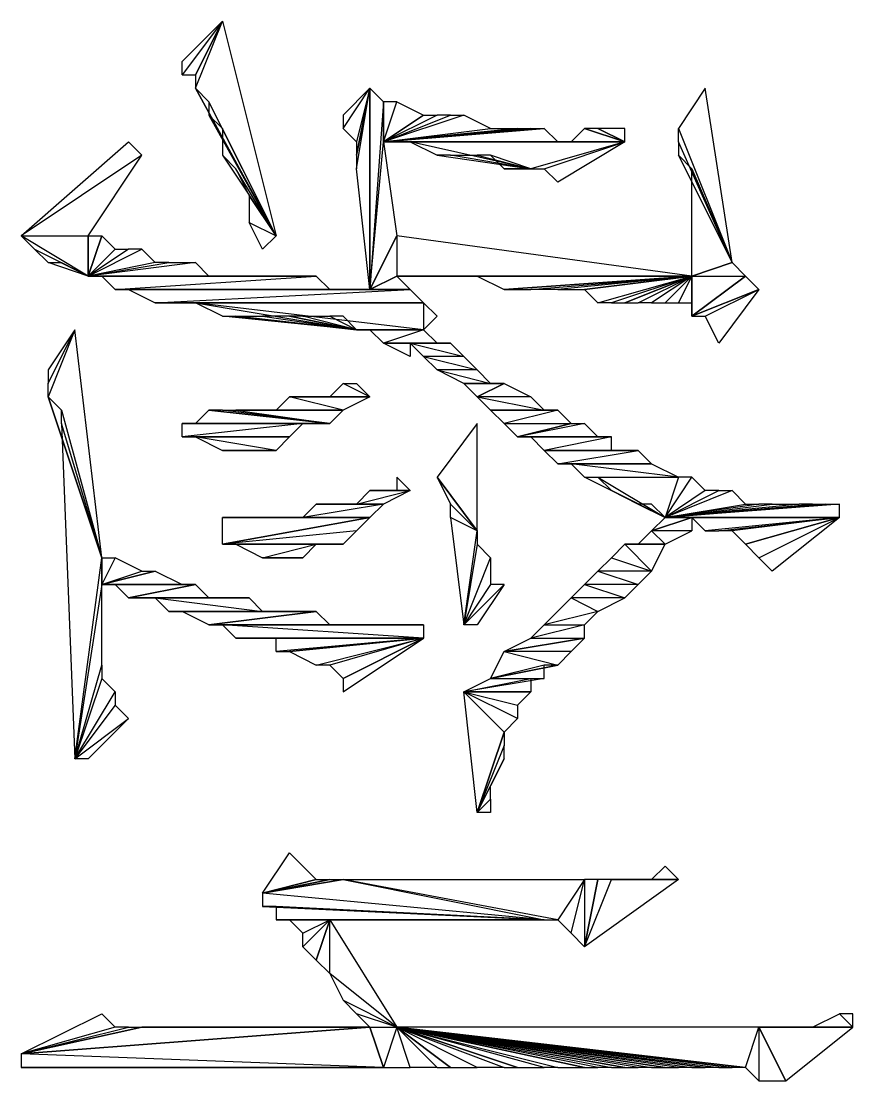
# Model space of a CAD drawing. Extents: x 0 to 7.8, y 0 to 11.
# Drawn here: x 1.105 to 1.26, y 10.04 to 10.2375 of the extents above; entities that cross this region are included whole.
import ezdxf

# ---------------------------------------------------------------- set-up
doc = ezdxf.new("R2010")
doc.units = 0
doc.header["$MEASUREMENT"] = 0
doc.linetypes.add('AUSGEZOGEN', pattern=[0])
doc.layers.get('0').update_dxf_attribs({"linetype": 'AUSGEZOGEN'})

msp = doc.modelspace()

# ---------------------------------------------------------------- linework, layer by layer
for points in [[(1.1425, 10.2375), (1.135, 10.23), (1.135, 10.23), (1.135, 10.23), (1.1425, 10.2375)], [(1.135, 10.23), (1.135, 10.23), (1.135, 10.23), (1.1425, 10.2375), (1.135, 10.23)], [(1.135, 10.23), (1.1425, 10.2375), (1.1425, 10.2375), (1.135, 10.2275), (1.135, 10.23)], [(1.1425, 10.2375), (1.135, 10.2275), (1.135, 10.2275), (1.1375, 10.2275), (1.1425, 10.2375), (1.1425, 10.2375)], [(1.1375, 10.2275), (1.1375, 10.225), (1.1375, 10.225), (1.1425, 10.2375), (1.1375, 10.2275)], [(1.1375, 10.225), (1.1425, 10.2375), (1.1425, 10.2375), (1.1525, 10.1975), (1.1375, 10.225), (1.1375, 10.225)], [(1.1525, 10.1975), (1.14, 10.2225), (1.14, 10.2225), (1.1375, 10.225), (1.1525, 10.1975), (1.1525, 10.1975)], [(1.165, 10.22), (1.165, 10.2175), (1.165, 10.2175), (1.17, 10.225), (1.165, 10.22)], [(1.165, 10.2175), (1.17, 10.225), (1.17, 10.225), (1.1675, 10.215), (1.165, 10.2175)], [(1.17, 10.225), (1.1675, 10.215), (1.1675, 10.215), (1.1675, 10.2125), (1.17, 10.225), (1.17, 10.225)], [(1.1675, 10.2125), (1.1675, 10.21), (1.1675, 10.21), (1.17, 10.225), (1.1675, 10.2125)], [(1.1675, 10.21), (1.17, 10.225), (1.17, 10.225), (1.17, 10.1875), (1.1675, 10.21), (1.1675, 10.21)], [(1.17, 10.225), (1.1725, 10.2225), (1.1725, 10.2225), (1.17, 10.1875), (1.17, 10.225), (1.17, 10.225)], [(1.2325, 10.225), (1.2275, 10.2175), (1.2275, 10.2175), (1.2375, 10.1925), (1.2325, 10.225), (1.2325, 10.225)], [(1.14, 10.22), (1.1525, 10.1975), (1.1525, 10.1975), (1.14, 10.2225), (1.14, 10.22)], [(1.17, 10.1875), (1.1725, 10.215), (1.1725, 10.215), (1.1725, 10.2225), (1.17, 10.1875), (1.17, 10.1875)], [(1.18, 10.22), (1.1725, 10.215), (1.1725, 10.215), (1.175, 10.2225), (1.18, 10.22)], [(1.1725, 10.215), (1.175, 10.2225), (1.175, 10.2225), (1.1725, 10.2225), (1.1725, 10.215), (1.1725, 10.215)], [(1.1525, 10.1975), (1.1425, 10.2175), (1.1425, 10.2175), (1.14, 10.22), (1.1525, 10.1975), (1.1525, 10.1975)], [(1.1725, 10.215), (1.1925, 10.2175), (1.1925, 10.2175), (1.1875, 10.22), (1.1725, 10.215), (1.1725, 10.215)], [(1.1875, 10.22), (1.1725, 10.215), (1.1725, 10.215), (1.185, 10.22), (1.1875, 10.22)], [(1.1725, 10.215), (1.185, 10.22), (1.185, 10.22), (1.1825, 10.22), (1.1725, 10.215), (1.1725, 10.215)], [(1.1825, 10.22), (1.1725, 10.215), (1.1725, 10.215), (1.18, 10.22), (1.1825, 10.22)], [(1.1725, 10.215), (1.18, 10.22), (1.18, 10.22), (1.18, 10.22), (1.1725, 10.215), (1.1725, 10.215)], [(1.1425, 10.2125), (1.1525, 10.1975), (1.1525, 10.1975), (1.1425, 10.2175), (1.1425, 10.2125)], [(1.2025, 10.2175), (1.205, 10.215), (1.205, 10.215), (1.1725, 10.215), (1.2025, 10.2175), (1.2025, 10.2175)], [(1.2, 10.2175), (1.2025, 10.2175), (1.2025, 10.2175), (1.1725, 10.215), (1.2, 10.2175), (1.2, 10.2175)], [(1.1975, 10.2175), (1.2, 10.2175), (1.2, 10.2175), (1.1725, 10.215), (1.1975, 10.2175), (1.1975, 10.2175)], [(1.1975, 10.2175), (1.1725, 10.215), (1.1725, 10.215), (1.1925, 10.2175), (1.1975, 10.2175)], [(1.21, 10.2175), (1.2075, 10.215), (1.2075, 10.215), (1.2175, 10.215), (1.21, 10.2175), (1.21, 10.2175)], [(1.2125, 10.2175), (1.21, 10.2175), (1.21, 10.2175), (1.2175, 10.215), (1.2125, 10.2175), (1.2125, 10.2175)], [(1.2175, 10.2175), (1.2125, 10.2175), (1.2125, 10.2175), (1.2175, 10.215), (1.2175, 10.2175), (1.2175, 10.2175)], [(1.2375, 10.1925), (1.2275, 10.215), (1.2275, 10.215), (1.2275, 10.2175), (1.2375, 10.1925), (1.2375, 10.1925)], [(1.125, 10.215), (1.1275, 10.2125), (1.1275, 10.2125), (1.105, 10.1975), (1.125, 10.215), (1.125, 10.215)], [(1.175, 10.1975), (1.17, 10.1875), (1.17, 10.1875), (1.1725, 10.215), (1.175, 10.1975)], [(1.205, 10.215), (1.1725, 10.215), (1.1725, 10.215), (1.2175, 10.215), (1.205, 10.215)], [(1.1725, 10.215), (1.2175, 10.215), (1.2175, 10.215), (1.1775, 10.215), (1.1725, 10.215), (1.1725, 10.215)], [(1.1825, 10.2125), (1.2, 10.21), (1.2, 10.21), (1.1775, 10.215), (1.1825, 10.2125)], [(1.2, 10.21), (1.1775, 10.215), (1.1775, 10.215), (1.2175, 10.215), (1.2, 10.21), (1.2, 10.21)], [(1.2, 10.21), (1.2025, 10.21), (1.2025, 10.21), (1.2175, 10.215), (1.2, 10.21)], [(1.2025, 10.21), (1.2175, 10.215), (1.2175, 10.215), (1.205, 10.2075), (1.2025, 10.21), (1.2025, 10.21)], [(1.2075, 10.215), (1.205, 10.215), (1.205, 10.215), (1.2175, 10.215), (1.2075, 10.215), (1.2075, 10.215)], [(1.2275, 10.2125), (1.2375, 10.1925), (1.2375, 10.1925), (1.2275, 10.215), (1.2275, 10.2125)], [(1.105, 10.1975), (1.1175, 10.1975), (1.1175, 10.1975), (1.1275, 10.2125), (1.105, 10.1975), (1.105, 10.1975)], [(1.1525, 10.1975), (1.145, 10.21), (1.145, 10.21), (1.1425, 10.2125), (1.1525, 10.1975), (1.1525, 10.1975)], [(1.2, 10.21), (1.185, 10.2125), (1.185, 10.2125), (1.1825, 10.2125), (1.2, 10.21), (1.2, 10.21)], [(1.19, 10.2125), (1.2, 10.21), (1.2, 10.21), (1.185, 10.2125), (1.19, 10.2125)], [(1.2, 10.21), (1.1925, 10.2125), (1.1925, 10.2125), (1.19, 10.2125), (1.2, 10.21), (1.2, 10.21)], [(1.195, 10.21), (1.2, 10.21), (1.2, 10.21), (1.1925, 10.2125), (1.195, 10.21)], [(1.2275, 10.2125), (1.23, 10.21), (1.23, 10.21), (1.2375, 10.1925), (1.2275, 10.2125)], [(1.1475, 10.205), (1.1525, 10.1975), (1.1525, 10.1975), (1.145, 10.21), (1.1475, 10.205)], [(1.195, 10.21), (1.1975, 10.21), (1.1975, 10.21), (1.2, 10.21), (1.195, 10.21)], [(1.1975, 10.21), (1.2, 10.21), (1.2, 10.21), (1.1975, 10.21), (1.1975, 10.21), (1.1975, 10.21)], [(1.23, 10.21), (1.2375, 10.1925), (1.2375, 10.1925), (1.23, 10.19), (1.23, 10.21), (1.23, 10.21)], [(1.1475, 10.205), (1.1475, 10.2), (1.1475, 10.2), (1.1525, 10.1975), (1.1475, 10.205)], [(1.1475, 10.2), (1.1525, 10.1975), (1.1525, 10.1975), (1.15, 10.195), (1.1475, 10.2), (1.1475, 10.2)], [(1.1075, 10.195), (1.1175, 10.19), (1.1175, 10.19), (1.105, 10.1975), (1.1075, 10.195)], [(1.1175, 10.19), (1.105, 10.1975), (1.105, 10.1975), (1.1175, 10.1975), (1.1175, 10.19)], [(1.12, 10.1975), (1.1225, 10.195), (1.1225, 10.195), (1.1175, 10.19), (1.12, 10.1975), (1.12, 10.1975)], [(1.1175, 10.1975), (1.12, 10.1975), (1.12, 10.1975), (1.1175, 10.19), (1.1175, 10.1975), (1.1175, 10.1975)], [(1.175, 10.1975), (1.175, 10.19), (1.175, 10.19), (1.17, 10.1875), (1.175, 10.1975), (1.175, 10.1975)], [(1.175, 10.1975), (1.175, 10.19), (1.175, 10.19), (1.23, 10.19), (1.175, 10.1975)], [(1.1175, 10.19), (1.11, 10.1925), (1.11, 10.1925), (1.1075, 10.195), (1.1175, 10.19), (1.1175, 10.19)], [(1.13, 10.1925), (1.1175, 10.19), (1.1175, 10.19), (1.1275, 10.195), (1.13, 10.1925)], [(1.1175, 10.19), (1.1275, 10.195), (1.1275, 10.195), (1.125, 10.195), (1.1175, 10.19), (1.1175, 10.19)], [(1.125, 10.195), (1.1175, 10.19), (1.1175, 10.19), (1.1225, 10.195), (1.125, 10.195)], [(1.1175, 10.19), (1.1225, 10.195), (1.1225, 10.195), (1.1225, 10.195), (1.1175, 10.19), (1.1175, 10.19)], [(1.1125, 10.1925), (1.1175, 10.19), (1.1175, 10.19), (1.11, 10.1925), (1.1125, 10.1925)], [(1.1175, 10.19), (1.14, 10.19), (1.14, 10.19), (1.1375, 10.1925), (1.1175, 10.19), (1.1175, 10.19)], [(1.1375, 10.1925), (1.1175, 10.19), (1.1175, 10.19), (1.1325, 10.1925), (1.1375, 10.1925)], [(1.1175, 10.19), (1.1325, 10.1925), (1.1325, 10.1925), (1.13, 10.1925), (1.1175, 10.19), (1.1175, 10.19)], [(1.2375, 10.1925), (1.2375, 10.1925), (1.2375, 10.1925), (1.23, 10.19), (1.2375, 10.1925)], [(1.2375, 10.1925), (1.23, 10.19), (1.23, 10.19), (1.24, 10.19), (1.2375, 10.1925)], [(1.12, 10.19), (1.1475, 10.19), (1.1475, 10.19), (1.1175, 10.19), (1.12, 10.19)], [(1.1475, 10.19), (1.1175, 10.19), (1.1175, 10.19), (1.1425, 10.19), (1.1475, 10.19), (1.1475, 10.19)], [(1.1425, 10.19), (1.1175, 10.19), (1.1175, 10.19), (1.14, 10.19), (1.1425, 10.19)], [(1.1225, 10.1875), (1.16, 10.19), (1.16, 10.19), (1.12, 10.19), (1.1225, 10.1875)], [(1.16, 10.19), (1.12, 10.19), (1.12, 10.19), (1.155, 10.19), (1.16, 10.19)], [(1.12, 10.19), (1.155, 10.19), (1.155, 10.19), (1.15, 10.19), (1.12, 10.19), (1.12, 10.19)], [(1.15, 10.19), (1.12, 10.19), (1.12, 10.19), (1.1475, 10.19), (1.15, 10.19)], [(1.1625, 10.1875), (1.1225, 10.1875), (1.1225, 10.1875), (1.16, 10.19), (1.1625, 10.1875)], [(1.175, 10.19), (1.17, 10.1875), (1.17, 10.1875), (1.1775, 10.1875), (1.175, 10.19), (1.175, 10.19)], [(1.175, 10.19), (1.175, 10.19), (1.175, 10.19), (1.17, 10.1875), (1.175, 10.19), (1.175, 10.19)], [(1.175, 10.19), (1.23, 10.19), (1.23, 10.19), (1.18, 10.19), (1.175, 10.19), (1.175, 10.19)], [(1.18, 10.19), (1.185, 10.19), (1.185, 10.19), (1.23, 10.19), (1.18, 10.19)], [(1.185, 10.19), (1.23, 10.19), (1.23, 10.19), (1.19, 10.19), (1.185, 10.19)], [(1.23, 10.19), (1.19, 10.19), (1.19, 10.19), (1.195, 10.1875), (1.23, 10.19), (1.23, 10.19)], [(1.195, 10.1875), (1.2, 10.1875), (1.2, 10.1875), (1.23, 10.19), (1.195, 10.1875)], [(1.2, 10.1875), (1.23, 10.19), (1.23, 10.19), (1.205, 10.1875), (1.2, 10.1875)], [(1.23, 10.19), (1.205, 10.1875), (1.205, 10.1875), (1.21, 10.1875), (1.23, 10.19), (1.23, 10.19)], [(1.21, 10.1875), (1.2125, 10.185), (1.2125, 10.185), (1.23, 10.19), (1.21, 10.1875)], [(1.2125, 10.185), (1.23, 10.19), (1.23, 10.19), (1.215, 10.185), (1.2125, 10.185)], [(1.23, 10.19), (1.215, 10.185), (1.215, 10.185), (1.2175, 10.185), (1.23, 10.19), (1.23, 10.19)], [(1.2175, 10.185), (1.22, 10.185), (1.22, 10.185), (1.23, 10.19), (1.2175, 10.185)], [(1.22, 10.185), (1.23, 10.19), (1.23, 10.19), (1.2225, 10.185), (1.22, 10.185)], [(1.23, 10.19), (1.2225, 10.185), (1.2225, 10.185), (1.225, 10.185), (1.23, 10.19), (1.23, 10.19)], [(1.225, 10.185), (1.2275, 10.185), (1.2275, 10.185), (1.23, 10.19), (1.225, 10.185)], [(1.2275, 10.185), (1.23, 10.19), (1.23, 10.19), (1.2275, 10.185), (1.2275, 10.185)], [(1.23, 10.19), (1.2275, 10.185), (1.2275, 10.185), (1.23, 10.185), (1.23, 10.19), (1.23, 10.19)], [(1.23, 10.185), (1.23, 10.185), (1.23, 10.185), (1.23, 10.19), (1.23, 10.185)], [(1.23, 10.185), (1.23, 10.19), (1.23, 10.19), (1.23, 10.1825), (1.23, 10.185), (1.23, 10.185)], [(1.24, 10.19), (1.2425, 10.1875), (1.2425, 10.1875), (1.23, 10.1825), (1.24, 10.19)], [(1.23, 10.19), (1.24, 10.19), (1.24, 10.19), (1.23, 10.1825), (1.23, 10.19), (1.23, 10.19)], [(1.1775, 10.1875), (1.125, 10.1875), (1.125, 10.1875), (1.1225, 10.1875), (1.1775, 10.1875), (1.1775, 10.1875)], [(1.1675, 10.1875), (1.17, 10.1875), (1.17, 10.1875), (1.1225, 10.1875), (1.1675, 10.1875)], [(1.17, 10.1875), (1.1225, 10.1875), (1.1225, 10.1875), (1.1775, 10.1875), (1.17, 10.1875), (1.17, 10.1875)], [(1.1625, 10.1875), (1.1675, 10.1875), (1.1675, 10.1875), (1.1225, 10.1875), (1.1625, 10.1875), (1.1625, 10.1875)], [(1.13, 10.185), (1.1775, 10.1875), (1.1775, 10.1875), (1.125, 10.1875), (1.13, 10.185)], [(1.18, 10.185), (1.13, 10.185), (1.13, 10.185), (1.1775, 10.1875), (1.18, 10.185)], [(1.23, 10.1825), (1.2325, 10.1825), (1.2325, 10.1825), (1.2425, 10.1875), (1.23, 10.1825)], [(1.2425, 10.1875), (1.23, 10.1825), (1.23, 10.1825), (1.2425, 10.1875), (1.2425, 10.1875), (1.2425, 10.1875)], [(1.2325, 10.1825), (1.2425, 10.1875), (1.2425, 10.1875), (1.235, 10.1775), (1.2325, 10.1825), (1.2325, 10.1825)], [(1.1325, 10.185), (1.18, 10.185), (1.18, 10.185), (1.13, 10.185), (1.1325, 10.185)], [(1.18, 10.185), (1.135, 10.185), (1.135, 10.185), (1.1325, 10.185), (1.18, 10.185), (1.18, 10.185)], [(1.1375, 10.185), (1.18, 10.185), (1.18, 10.185), (1.135, 10.185), (1.1375, 10.185)], [(1.1675, 10.18), (1.1425, 10.1825), (1.1425, 10.1825), (1.1375, 10.185), (1.1675, 10.18), (1.1675, 10.18)], [(1.1675, 10.18), (1.18, 10.18), (1.18, 10.18), (1.1375, 10.185), (1.1675, 10.18)], [(1.18, 10.18), (1.1375, 10.185), (1.1375, 10.185), (1.18, 10.185), (1.18, 10.18)], [(1.1825, 10.1825), (1.18, 10.185), (1.18, 10.185), (1.18, 10.18), (1.1825, 10.1825), (1.1825, 10.1825)], [(1.145, 10.1825), (1.1675, 10.18), (1.1675, 10.18), (1.1425, 10.1825), (1.145, 10.1825)], [(1.15, 10.1825), (1.1675, 10.18), (1.1675, 10.18), (1.145, 10.1825), (1.15, 10.1825)], [(1.1675, 10.18), (1.145, 10.1825), (1.145, 10.1825), (1.145, 10.1825), (1.1675, 10.18), (1.1675, 10.18)], [(1.1675, 10.18), (1.155, 10.1825), (1.155, 10.1825), (1.15, 10.1825), (1.1675, 10.18), (1.1675, 10.18)], [(1.1675, 10.18), (1.1575, 10.1825), (1.1575, 10.1825), (1.155, 10.1825), (1.1675, 10.18), (1.1675, 10.18)], [(1.1675, 10.18), (1.1675, 10.18), (1.1675, 10.18), (1.155, 10.1825), (1.1675, 10.18)], [(1.1625, 10.1825), (1.1675, 10.18), (1.1675, 10.18), (1.1575, 10.1825), (1.1625, 10.1825)], [(1.1675, 10.18), (1.165, 10.1825), (1.165, 10.1825), (1.1625, 10.1825), (1.1675, 10.18), (1.1675, 10.18)], [(1.1675, 10.18), (1.1675, 10.18), (1.1675, 10.18), (1.165, 10.1825), (1.1675, 10.18)], [(1.11, 10.1725), (1.11, 10.17), (1.11, 10.17), (1.115, 10.18), (1.11, 10.1725)], [(1.11, 10.17), (1.115, 10.18), (1.115, 10.18), (1.11, 10.1675), (1.11, 10.17)], [(1.115, 10.18), (1.11, 10.1675), (1.11, 10.1675), (1.12, 10.1375), (1.115, 10.18), (1.115, 10.18)], [(1.1675, 10.18), (1.17, 10.18), (1.17, 10.18), (1.18, 10.18), (1.1675, 10.18)], [(1.17, 10.18), (1.18, 10.18), (1.18, 10.18), (1.1725, 10.1775), (1.17, 10.18)], [(1.18, 10.18), (1.1725, 10.1775), (1.1725, 10.1775), (1.1825, 10.1775), (1.18, 10.18), (1.18, 10.18)], [(1.1725, 10.1775), (1.1825, 10.1775), (1.1825, 10.1775), (1.1775, 10.1775), (1.1725, 10.1775)], [(1.1725, 10.1775), (1.1775, 10.1775), (1.1775, 10.1775), (1.1775, 10.175), (1.1725, 10.1775), (1.1725, 10.1775)], [(1.1825, 10.1775), (1.1775, 10.1775), (1.1775, 10.1775), (1.185, 10.1775), (1.1825, 10.1775)], [(1.1775, 10.1775), (1.185, 10.1775), (1.185, 10.1775), (1.1775, 10.1775), (1.1775, 10.1775)], [(1.185, 10.1775), (1.1775, 10.1775), (1.1775, 10.1775), (1.1875, 10.175), (1.185, 10.1775)], [(1.1775, 10.1775), (1.1875, 10.175), (1.1875, 10.175), (1.18, 10.175), (1.1775, 10.1775)], [(1.1875, 10.175), (1.18, 10.175), (1.18, 10.175), (1.19, 10.1725), (1.1875, 10.175)], [(1.18, 10.175), (1.19, 10.1725), (1.19, 10.1725), (1.1825, 10.1725), (1.18, 10.175)], [(1.19, 10.1725), (1.1825, 10.1725), (1.1825, 10.1725), (1.1925, 10.17), (1.19, 10.1725)], [(1.1825, 10.1725), (1.1925, 10.17), (1.1925, 10.17), (1.1875, 10.17), (1.1825, 10.1725)], [(1.1625, 10.1675), (1.17, 10.1675), (1.17, 10.1675), (1.165, 10.17), (1.1625, 10.1675)], [(1.17, 10.1675), (1.165, 10.17), (1.165, 10.17), (1.1675, 10.17), (1.17, 10.1675), (1.17, 10.1675)], [(1.1925, 10.17), (1.1875, 10.17), (1.1875, 10.17), (1.195, 10.17), (1.1925, 10.17)], [(1.1875, 10.17), (1.195, 10.17), (1.195, 10.17), (1.19, 10.1675), (1.1875, 10.17), (1.1875, 10.17)], [(1.195, 10.17), (1.2, 10.1675), (1.2, 10.1675), (1.19, 10.1675), (1.195, 10.17)], [(1.11, 10.1675), (1.1125, 10.165), (1.1125, 10.165), (1.12, 10.1375), (1.11, 10.1675), (1.11, 10.1675)], [(1.1525, 10.165), (1.165, 10.165), (1.165, 10.165), (1.155, 10.1675), (1.1525, 10.165)], [(1.165, 10.165), (1.155, 10.1675), (1.155, 10.1675), (1.17, 10.1675), (1.165, 10.165)], [(1.155, 10.1675), (1.17, 10.1675), (1.17, 10.1675), (1.16, 10.1675), (1.155, 10.1675)], [(1.17, 10.1675), (1.16, 10.1675), (1.16, 10.1675), (1.1625, 10.1675), (1.17, 10.1675), (1.17, 10.1675)], [(1.2, 10.1675), (1.19, 10.1675), (1.19, 10.1675), (1.2025, 10.165), (1.2, 10.1675)], [(1.19, 10.1675), (1.2025, 10.165), (1.2025, 10.165), (1.1925, 10.165), (1.19, 10.1675)], [(1.12, 10.1375), (1.1125, 10.1625), (1.1125, 10.1625), (1.1125, 10.165), (1.12, 10.1375), (1.12, 10.1375)], [(1.14, 10.165), (1.1375, 10.1625), (1.1375, 10.1625), (1.1625, 10.1625), (1.14, 10.165)], [(1.14, 10.165), (1.1625, 10.1625), (1.1625, 10.1625), (1.1425, 10.165), (1.14, 10.165)], [(1.1625, 10.1625), (1.1425, 10.165), (1.1425, 10.165), (1.145, 10.165), (1.1625, 10.1625), (1.1625, 10.1625)], [(1.15, 10.165), (1.165, 10.165), (1.165, 10.165), (1.145, 10.165), (1.15, 10.165)], [(1.165, 10.165), (1.145, 10.165), (1.145, 10.165), (1.1625, 10.1625), (1.165, 10.165), (1.165, 10.165)], [(1.1525, 10.165), (1.15, 10.165), (1.15, 10.165), (1.165, 10.165), (1.1525, 10.165)], [(1.2025, 10.165), (1.1925, 10.165), (1.1925, 10.165), (1.205, 10.165), (1.2025, 10.165)], [(1.1925, 10.165), (1.205, 10.165), (1.205, 10.165), (1.195, 10.1625), (1.1925, 10.165)], [(1.205, 10.165), (1.195, 10.1625), (1.195, 10.1625), (1.2075, 10.1625), (1.205, 10.165)], [(1.115, 10.1), (1.12, 10.1375), (1.12, 10.1375), (1.1125, 10.1625), (1.115, 10.1)], [(1.1375, 10.1625), (1.1625, 10.1625), (1.1625, 10.1625), (1.135, 10.1625), (1.1375, 10.1625)], [(1.1625, 10.1625), (1.135, 10.1625), (1.135, 10.1625), (1.1575, 10.1625), (1.1625, 10.1625)], [(1.135, 10.1625), (1.1575, 10.1625), (1.1575, 10.1625), (1.135, 10.16), (1.135, 10.1625)], [(1.1575, 10.1625), (1.135, 10.16), (1.135, 10.16), (1.155, 10.16), (1.1575, 10.1625)], [(1.19, 10.1625), (1.1825, 10.1525), (1.1825, 10.1525), (1.19, 10.1425), (1.19, 10.1625), (1.19, 10.1625)], [(1.195, 10.1625), (1.2075, 10.1625), (1.2075, 10.1625), (1.1975, 10.16), (1.195, 10.1625), (1.195, 10.1625)], [(1.2075, 10.1625), (1.21, 10.1625), (1.21, 10.1625), (1.1975, 10.16), (1.2075, 10.1625)], [(1.21, 10.1625), (1.1975, 10.16), (1.1975, 10.16), (1.2125, 10.16), (1.21, 10.1625)], [(1.135, 10.16), (1.155, 10.16), (1.155, 10.16), (1.1375, 10.16), (1.135, 10.16), (1.135, 10.16)], [(1.1425, 10.1575), (1.1525, 10.1575), (1.1525, 10.1575), (1.1375, 10.16), (1.1425, 10.1575)], [(1.1525, 10.1575), (1.1375, 10.16), (1.1375, 10.16), (1.155, 10.16), (1.1525, 10.1575)], [(1.1375, 10.16), (1.155, 10.16), (1.155, 10.16), (1.155, 10.16), (1.1375, 10.16), (1.1375, 10.16)], [(1.1975, 10.16), (1.2125, 10.16), (1.2125, 10.16), (1.2, 10.16), (1.1975, 10.16)], [(1.2125, 10.16), (1.2, 10.16), (1.2, 10.16), (1.215, 10.16), (1.2125, 10.16)], [(1.2, 10.16), (1.215, 10.16), (1.215, 10.16), (1.2025, 10.1575), (1.2, 10.16), (1.2, 10.16)], [(1.2025, 10.1575), (1.215, 10.1575), (1.215, 10.1575), (1.215, 10.16), (1.2025, 10.1575), (1.2025, 10.1575)], [(1.145, 10.1575), (1.15, 10.1575), (1.15, 10.1575), (1.1425, 10.1575), (1.145, 10.1575)], [(1.15, 10.1575), (1.1425, 10.1575), (1.1425, 10.1575), (1.1525, 10.1575), (1.15, 10.1575)], [(1.1475, 10.1575), (1.1475, 10.1575), (1.1475, 10.1575), (1.145, 10.1575), (1.1475, 10.1575)], [(1.1475, 10.1575), (1.145, 10.1575), (1.145, 10.1575), (1.15, 10.1575), (1.1475, 10.1575)], [(1.205, 10.155), (1.22, 10.1575), (1.22, 10.1575), (1.2025, 10.1575), (1.205, 10.155)], [(1.22, 10.1575), (1.2025, 10.1575), (1.2025, 10.1575), (1.215, 10.1575), (1.22, 10.1575)], [(1.2225, 10.155), (1.205, 10.155), (1.205, 10.155), (1.22, 10.1575), (1.2225, 10.155)], [(1.2075, 10.155), (1.2225, 10.155), (1.2225, 10.155), (1.205, 10.155), (1.2075, 10.155)], [(1.21, 10.1525), (1.2275, 10.1525), (1.2275, 10.1525), (1.2075, 10.155), (1.21, 10.1525)], [(1.2275, 10.1525), (1.2075, 10.155), (1.2075, 10.155), (1.2225, 10.155), (1.2275, 10.1525)], [(1.175, 10.1525), (1.175, 10.15), (1.175, 10.15), (1.1775, 10.15), (1.175, 10.1525), (1.175, 10.1525)], [(1.185, 10.1475), (1.19, 10.1425), (1.19, 10.1425), (1.1825, 10.1525), (1.185, 10.1475)], [(1.19, 10.1425), (1.1825, 10.1525), (1.1825, 10.1525), (1.1825, 10.1525), (1.19, 10.1425), (1.19, 10.1425)], [(1.2125, 10.1525), (1.225, 10.145), (1.225, 10.145), (1.21, 10.1525), (1.2125, 10.1525)], [(1.225, 10.145), (1.21, 10.1525), (1.21, 10.1525), (1.2275, 10.1525), (1.225, 10.145)], [(1.225, 10.145), (1.215, 10.15), (1.215, 10.15), (1.2125, 10.1525), (1.225, 10.145), (1.225, 10.145)], [(1.2325, 10.15), (1.225, 10.145), (1.225, 10.145), (1.23, 10.1525), (1.2325, 10.15)], [(1.225, 10.145), (1.23, 10.1525), (1.23, 10.1525), (1.2275, 10.1525), (1.225, 10.145), (1.225, 10.145)], [(1.1725, 10.1475), (1.1675, 10.1475), (1.1675, 10.1475), (1.1775, 10.15), (1.1725, 10.1475)], [(1.1675, 10.1475), (1.1775, 10.15), (1.1775, 10.15), (1.17, 10.15), (1.1675, 10.1475)], [(1.1775, 10.15), (1.17, 10.15), (1.17, 10.15), (1.175, 10.15), (1.1775, 10.15), (1.1775, 10.15)], [(1.22, 10.1475), (1.225, 10.145), (1.225, 10.145), (1.215, 10.15), (1.22, 10.1475)], [(1.225, 10.145), (1.24, 10.1475), (1.24, 10.1475), (1.2375, 10.15), (1.225, 10.145), (1.225, 10.145)], [(1.2375, 10.15), (1.225, 10.145), (1.225, 10.145), (1.235, 10.15), (1.2375, 10.15)], [(1.225, 10.145), (1.235, 10.15), (1.235, 10.15), (1.2325, 10.15), (1.225, 10.145), (1.225, 10.145)], [(1.16, 10.1475), (1.1725, 10.1475), (1.1725, 10.1475), (1.1575, 10.145), (1.16, 10.1475)], [(1.1725, 10.1475), (1.1575, 10.145), (1.1575, 10.145), (1.17, 10.145), (1.1725, 10.1475), (1.1725, 10.1475)], [(1.1625, 10.1475), (1.16, 10.1475), (1.16, 10.1475), (1.1725, 10.1475), (1.1625, 10.1475)], [(1.1625, 10.1475), (1.1725, 10.1475), (1.1725, 10.1475), (1.1675, 10.1475), (1.1625, 10.1475)], [(1.19, 10.1425), (1.185, 10.145), (1.185, 10.145), (1.185, 10.1475), (1.19, 10.1425), (1.19, 10.1425)], [(1.225, 10.145), (1.2225, 10.1475), (1.2225, 10.1475), (1.22, 10.1475), (1.225, 10.145), (1.225, 10.145)], [(1.225, 10.145), (1.225, 10.145), (1.225, 10.145), (1.2225, 10.1475), (1.225, 10.145)], [(1.255, 10.1475), (1.2575, 10.1475), (1.2575, 10.1475), (1.225, 10.145), (1.255, 10.1475)], [(1.2575, 10.1475), (1.225, 10.145), (1.225, 10.145), (1.2575, 10.145), (1.2575, 10.1475), (1.2575, 10.1475)], [(1.255, 10.1475), (1.225, 10.145), (1.225, 10.145), (1.2525, 10.1475), (1.255, 10.1475)], [(1.225, 10.145), (1.2525, 10.1475), (1.2525, 10.1475), (1.25, 10.1475), (1.225, 10.145), (1.225, 10.145)], [(1.25, 10.1475), (1.225, 10.145), (1.225, 10.145), (1.245, 10.1475), (1.25, 10.1475)], [(1.225, 10.145), (1.245, 10.1475), (1.245, 10.1475), (1.2425, 10.1475), (1.225, 10.145), (1.225, 10.145)], [(1.2425, 10.1475), (1.225, 10.145), (1.225, 10.145), (1.24, 10.1475), (1.2425, 10.1475)], [(1.17, 10.145), (1.1675, 10.1425), (1.1675, 10.1425), (1.1425, 10.14), (1.17, 10.145)], [(1.145, 10.145), (1.1425, 10.145), (1.1425, 10.145), (1.17, 10.145), (1.145, 10.145)], [(1.1425, 10.145), (1.17, 10.145), (1.17, 10.145), (1.1425, 10.14), (1.1425, 10.145), (1.1425, 10.145)], [(1.145, 10.145), (1.17, 10.145), (1.17, 10.145), (1.1475, 10.145), (1.145, 10.145)], [(1.17, 10.145), (1.1475, 10.145), (1.1475, 10.145), (1.15, 10.145), (1.17, 10.145), (1.17, 10.145)], [(1.15, 10.145), (1.17, 10.145), (1.17, 10.145), (1.1525, 10.145), (1.15, 10.145)], [(1.17, 10.145), (1.1525, 10.145), (1.1525, 10.145), (1.1575, 10.145), (1.17, 10.145), (1.17, 10.145)], [(1.1875, 10.125), (1.19, 10.1425), (1.19, 10.1425), (1.185, 10.145), (1.1875, 10.125)], [(1.23, 10.145), (1.23, 10.1425), (1.23, 10.1425), (1.2225, 10.1425), (1.23, 10.145), (1.23, 10.145)], [(1.225, 10.145), (1.23, 10.145), (1.23, 10.145), (1.2225, 10.1425), (1.225, 10.145), (1.225, 10.145)], [(1.225, 10.145), (1.225, 10.145), (1.225, 10.145), (1.23, 10.145), (1.225, 10.145)], [(1.23, 10.145), (1.2575, 10.145), (1.2575, 10.145), (1.225, 10.145), (1.23, 10.145)], [(1.2575, 10.145), (1.225, 10.145), (1.225, 10.145), (1.225, 10.145), (1.2575, 10.145), (1.2575, 10.145)], [(1.23, 10.145), (1.2575, 10.145), (1.2575, 10.145), (1.2325, 10.1425), (1.23, 10.145), (1.23, 10.145)], [(1.2325, 10.1425), (1.235, 10.1425), (1.235, 10.1425), (1.2575, 10.145), (1.2325, 10.1425)], [(1.235, 10.1425), (1.2575, 10.145), (1.2575, 10.145), (1.2375, 10.1425), (1.235, 10.1425)], [(1.2575, 10.145), (1.2375, 10.1425), (1.2375, 10.1425), (1.24, 10.14), (1.2575, 10.145), (1.2575, 10.145)], [(1.24, 10.14), (1.2425, 10.1375), (1.2425, 10.1375), (1.2575, 10.145), (1.24, 10.14)], [(1.2425, 10.1375), (1.2575, 10.145), (1.2575, 10.145), (1.245, 10.135), (1.2425, 10.1375), (1.2425, 10.1375)], [(1.1675, 10.1425), (1.1425, 10.14), (1.1425, 10.14), (1.165, 10.14), (1.1675, 10.1425)], [(1.19, 10.14), (1.1875, 10.125), (1.1875, 10.125), (1.19, 10.1425), (1.19, 10.14)], [(1.2225, 10.1425), (1.22, 10.14), (1.22, 10.14), (1.225, 10.14), (1.2225, 10.1425)], [(1.23, 10.1425), (1.2225, 10.1425), (1.2225, 10.1425), (1.225, 10.14), (1.23, 10.1425), (1.23, 10.1425)], [(1.1425, 10.14), (1.165, 10.14), (1.165, 10.14), (1.145, 10.14), (1.1425, 10.14), (1.1425, 10.14)], [(1.15, 10.1375), (1.16, 10.14), (1.16, 10.14), (1.145, 10.14), (1.15, 10.1375)], [(1.16, 10.14), (1.145, 10.14), (1.145, 10.14), (1.1625, 10.14), (1.16, 10.14)], [(1.145, 10.14), (1.1625, 10.14), (1.1625, 10.14), (1.165, 10.14), (1.145, 10.14), (1.145, 10.14)], [(1.1575, 10.1375), (1.15, 10.1375), (1.15, 10.1375), (1.16, 10.14), (1.1575, 10.1375)], [(1.1875, 10.125), (1.1925, 10.1375), (1.1925, 10.1375), (1.19, 10.14), (1.1875, 10.125), (1.1875, 10.125)], [(1.2175, 10.14), (1.215, 10.1375), (1.215, 10.1375), (1.2225, 10.135), (1.2175, 10.14)], [(1.22, 10.14), (1.225, 10.14), (1.225, 10.14), (1.2175, 10.14), (1.22, 10.14)], [(1.225, 10.14), (1.2175, 10.14), (1.2175, 10.14), (1.2225, 10.135), (1.225, 10.14), (1.225, 10.14)], [(1.12, 10.1325), (1.115, 10.1), (1.115, 10.1), (1.12, 10.1375), (1.12, 10.1325)], [(1.12, 10.1325), (1.1275, 10.135), (1.1275, 10.135), (1.1225, 10.1375), (1.12, 10.1325), (1.12, 10.1325)], [(1.12, 10.1375), (1.1225, 10.1375), (1.1225, 10.1375), (1.12, 10.1325), (1.12, 10.1375), (1.12, 10.1375)], [(1.1525, 10.1375), (1.1575, 10.1375), (1.1575, 10.1375), (1.15, 10.1375), (1.1525, 10.1375)], [(1.155, 10.1375), (1.155, 10.1375), (1.155, 10.1375), (1.1525, 10.1375), (1.155, 10.1375)], [(1.155, 10.1375), (1.1525, 10.1375), (1.1525, 10.1375), (1.1575, 10.1375), (1.155, 10.1375)], [(1.1925, 10.1325), (1.1875, 10.125), (1.1875, 10.125), (1.1925, 10.1375), (1.1925, 10.1325)], [(1.215, 10.1375), (1.2225, 10.135), (1.2225, 10.135), (1.2125, 10.135), (1.215, 10.1375)], [(1.13, 10.135), (1.135, 10.1325), (1.135, 10.1325), (1.12, 10.1325), (1.13, 10.135)], [(1.13, 10.135), (1.12, 10.1325), (1.12, 10.1325), (1.1275, 10.135), (1.13, 10.135)], [(1.2125, 10.135), (1.22, 10.1325), (1.22, 10.1325), (1.21, 10.1325), (1.2125, 10.135)], [(1.2225, 10.135), (1.2125, 10.135), (1.2125, 10.135), (1.22, 10.1325), (1.2225, 10.135)], [(1.115, 10.1), (1.12, 10.1175), (1.12, 10.1175), (1.12, 10.1325), (1.115, 10.1), (1.115, 10.1)], [(1.12, 10.1325), (1.1225, 10.1325), (1.1225, 10.1325), (1.1375, 10.1325), (1.12, 10.1325)], [(1.135, 10.1325), (1.12, 10.1325), (1.12, 10.1325), (1.1375, 10.1325), (1.135, 10.1325), (1.135, 10.1325)], [(1.1225, 10.1325), (1.1375, 10.1325), (1.1375, 10.1325), (1.125, 10.13), (1.1225, 10.1325), (1.1225, 10.1325)], [(1.1375, 10.1325), (1.14, 10.13), (1.14, 10.13), (1.125, 10.13), (1.1375, 10.1325)], [(1.19, 10.125), (1.1875, 10.125), (1.1875, 10.125), (1.195, 10.1325), (1.19, 10.125)], [(1.1875, 10.125), (1.195, 10.1325), (1.195, 10.1325), (1.1925, 10.1325), (1.1875, 10.125), (1.1875, 10.125)], [(1.21, 10.1325), (1.2175, 10.13), (1.2175, 10.13), (1.2075, 10.13), (1.21, 10.1325)], [(1.22, 10.1325), (1.21, 10.1325), (1.21, 10.1325), (1.2175, 10.13), (1.22, 10.1325)], [(1.14, 10.13), (1.125, 10.13), (1.125, 10.13), (1.145, 10.13), (1.14, 10.13)], [(1.125, 10.13), (1.145, 10.13), (1.145, 10.13), (1.13, 10.13), (1.125, 10.13), (1.125, 10.13)], [(1.145, 10.13), (1.1475, 10.13), (1.1475, 10.13), (1.13, 10.13), (1.145, 10.13)], [(1.1475, 10.13), (1.13, 10.13), (1.13, 10.13), (1.15, 10.1275), (1.1475, 10.13)], [(1.13, 10.13), (1.15, 10.1275), (1.15, 10.1275), (1.1325, 10.1275), (1.13, 10.13), (1.13, 10.13)], [(1.2075, 10.13), (1.2125, 10.1275), (1.2125, 10.1275), (1.2025, 10.125), (1.2075, 10.13)], [(1.2175, 10.13), (1.2075, 10.13), (1.2075, 10.13), (1.2125, 10.1275), (1.2175, 10.13)], [(1.135, 10.1275), (1.155, 10.1275), (1.155, 10.1275), (1.1325, 10.1275), (1.135, 10.1275)], [(1.155, 10.1275), (1.1325, 10.1275), (1.1325, 10.1275), (1.1525, 10.1275), (1.155, 10.1275)], [(1.1325, 10.1275), (1.1525, 10.1275), (1.1525, 10.1275), (1.15, 10.1275), (1.1325, 10.1275), (1.1325, 10.1275)], [(1.1575, 10.1275), (1.1575, 10.1275), (1.1575, 10.1275), (1.135, 10.1275), (1.1575, 10.1275)], [(1.1575, 10.1275), (1.135, 10.1275), (1.135, 10.1275), (1.16, 10.1275), (1.1575, 10.1275)], [(1.135, 10.1275), (1.16, 10.1275), (1.16, 10.1275), (1.14, 10.125), (1.135, 10.1275), (1.135, 10.1275)], [(1.1575, 10.1275), (1.135, 10.1275), (1.135, 10.1275), (1.155, 10.1275), (1.1575, 10.1275)], [(1.16, 10.1275), (1.1625, 10.125), (1.1625, 10.125), (1.14, 10.125), (1.16, 10.1275)], [(1.2125, 10.1275), (1.2025, 10.125), (1.2025, 10.125), (1.21, 10.125), (1.2125, 10.1275)], [(1.1625, 10.125), (1.14, 10.125), (1.14, 10.125), (1.1675, 10.125), (1.1625, 10.125)], [(1.14, 10.125), (1.1675, 10.125), (1.1675, 10.125), (1.1425, 10.125), (1.14, 10.125), (1.14, 10.125)], [(1.145, 10.1225), (1.18, 10.1225), (1.18, 10.1225), (1.1425, 10.125), (1.145, 10.1225)], [(1.18, 10.1225), (1.1425, 10.125), (1.1425, 10.125), (1.18, 10.125), (1.18, 10.1225)], [(1.1425, 10.125), (1.18, 10.125), (1.18, 10.125), (1.18, 10.125), (1.1425, 10.125), (1.1425, 10.125)], [(1.18, 10.125), (1.1425, 10.125), (1.1425, 10.125), (1.175, 10.125), (1.18, 10.125)], [(1.1425, 10.125), (1.175, 10.125), (1.175, 10.125), (1.1725, 10.125), (1.1425, 10.125), (1.1425, 10.125)], [(1.1725, 10.125), (1.1425, 10.125), (1.1425, 10.125), (1.17, 10.125), (1.1725, 10.125)], [(1.1425, 10.125), (1.17, 10.125), (1.17, 10.125), (1.1675, 10.125), (1.1425, 10.125), (1.1425, 10.125)], [(1.2025, 10.125), (1.21, 10.125), (1.21, 10.125), (1.2, 10.1225), (1.2025, 10.125)], [(1.21, 10.125), (1.2, 10.1225), (1.2, 10.1225), (1.21, 10.1225), (1.21, 10.125)], [(1.145, 10.1225), (1.1475, 10.1225), (1.1475, 10.1225), (1.18, 10.1225), (1.145, 10.1225)], [(1.1475, 10.1225), (1.18, 10.1225), (1.18, 10.1225), (1.15, 10.1225), (1.1475, 10.1225), (1.1475, 10.1225)], [(1.15, 10.1225), (1.1525, 10.1225), (1.1525, 10.1225), (1.18, 10.1225), (1.15, 10.1225)], [(1.1525, 10.1225), (1.18, 10.1225), (1.18, 10.1225), (1.1525, 10.12), (1.1525, 10.1225)], [(1.18, 10.1225), (1.1525, 10.12), (1.1525, 10.12), (1.155, 10.12), (1.18, 10.1225), (1.18, 10.1225)], [(1.155, 10.12), (1.16, 10.1175), (1.16, 10.1175), (1.18, 10.1225), (1.155, 10.12)], [(1.16, 10.1175), (1.18, 10.1225), (1.18, 10.1225), (1.1625, 10.1175), (1.16, 10.1175)], [(1.18, 10.1225), (1.1625, 10.1175), (1.1625, 10.1175), (1.165, 10.115), (1.18, 10.1225), (1.18, 10.1225)], [(1.18, 10.1225), (1.165, 10.115), (1.165, 10.115), (1.165, 10.1125), (1.18, 10.1225), (1.18, 10.1225)], [(1.21, 10.1225), (1.2075, 10.12), (1.2075, 10.12), (1.195, 10.12), (1.21, 10.1225)], [(1.2, 10.1225), (1.21, 10.1225), (1.21, 10.1225), (1.195, 10.12), (1.2, 10.1225), (1.2, 10.1225)], [(1.195, 10.12), (1.205, 10.1175), (1.205, 10.1175), (1.1925, 10.115), (1.195, 10.12), (1.195, 10.12)], [(1.2075, 10.12), (1.195, 10.12), (1.195, 10.12), (1.205, 10.1175), (1.2075, 10.12)], [(1.12, 10.115), (1.115, 10.1), (1.115, 10.1), (1.12, 10.1175), (1.12, 10.115)], [(1.205, 10.1175), (1.2025, 10.1175), (1.2025, 10.1175), (1.1925, 10.115), (1.205, 10.1175)], [(1.2025, 10.1175), (1.1925, 10.115), (1.1925, 10.115), (1.2025, 10.115), (1.2025, 10.1175)], [(1.115, 10.1), (1.1225, 10.1125), (1.1225, 10.1125), (1.12, 10.115), (1.115, 10.1), (1.115, 10.1)], [(1.2, 10.1125), (1.1875, 10.1125), (1.1875, 10.1125), (1.2, 10.115), (1.2, 10.1125)], [(1.1875, 10.1125), (1.2, 10.115), (1.2, 10.115), (1.2025, 10.115), (1.1875, 10.1125), (1.1875, 10.1125)], [(1.1925, 10.115), (1.2025, 10.115), (1.2025, 10.115), (1.1875, 10.1125), (1.1925, 10.115), (1.1925, 10.115)], [(1.1225, 10.11), (1.115, 10.1), (1.115, 10.1), (1.1225, 10.1125), (1.1225, 10.11)], [(1.1975, 10.11), (1.1975, 10.1075), (1.1975, 10.1075), (1.1875, 10.1125), (1.1975, 10.11)], [(1.1975, 10.1075), (1.1875, 10.1125), (1.1875, 10.1125), (1.195, 10.105), (1.1975, 10.1075)], [(1.1875, 10.1125), (1.195, 10.105), (1.195, 10.105), (1.19, 10.09), (1.1875, 10.1125), (1.1875, 10.1125)], [(1.2, 10.1125), (1.2, 10.1125), (1.2, 10.1125), (1.1875, 10.1125), (1.2, 10.1125)], [(1.2, 10.1125), (1.1875, 10.1125), (1.1875, 10.1125), (1.1975, 10.11), (1.2, 10.1125), (1.2, 10.1125)], [(1.115, 10.1), (1.125, 10.1075), (1.125, 10.1075), (1.1225, 10.11), (1.115, 10.1), (1.115, 10.1)], [(1.1175, 10.1), (1.115, 10.1), (1.115, 10.1), (1.125, 10.1075), (1.1175, 10.1)], [(1.195, 10.105), (1.195, 10.1025), (1.195, 10.1025), (1.19, 10.09), (1.195, 10.105), (1.195, 10.105)], [(1.19, 10.09), (1.195, 10.1), (1.195, 10.1), (1.195, 10.1025), (1.19, 10.09), (1.19, 10.09)], [(1.1925, 10.095), (1.19, 10.09), (1.19, 10.09), (1.195, 10.1), (1.1925, 10.095)], [(1.19, 10.09), (1.1925, 10.0925), (1.1925, 10.0925), (1.1925, 10.095), (1.19, 10.09), (1.19, 10.09)], [(1.1925, 10.09), (1.19, 10.09), (1.19, 10.09), (1.1925, 10.0925), (1.1925, 10.09)], [(1.155, 10.0825), (1.16, 10.0775), (1.16, 10.0775), (1.15, 10.075), (1.155, 10.0825), (1.155, 10.0825)], [(1.225, 10.08), (1.2225, 10.0775), (1.2225, 10.0775), (1.2275, 10.0775), (1.225, 10.08), (1.225, 10.08)], [(1.2025, 10.07), (1.15, 10.075), (1.15, 10.075), (1.165, 10.0775), (1.2025, 10.07), (1.2025, 10.07)], [(1.1625, 10.0775), (1.165, 10.0775), (1.165, 10.0775), (1.15, 10.075), (1.1625, 10.0775), (1.1625, 10.0775)], [(1.16, 10.0775), (1.1625, 10.0775), (1.1625, 10.0775), (1.15, 10.075), (1.16, 10.0775), (1.16, 10.0775)], [(1.2025, 10.07), (1.205, 10.07), (1.205, 10.07), (1.165, 10.0775), (1.2025, 10.07)], [(1.205, 10.07), (1.165, 10.0775), (1.165, 10.0775), (1.21, 10.0775), (1.205, 10.07), (1.205, 10.07)], [(1.205, 10.07), (1.2075, 10.0675), (1.2075, 10.0675), (1.21, 10.0775), (1.205, 10.07)], [(1.2075, 10.0675), (1.21, 10.0775), (1.21, 10.0775), (1.21, 10.065), (1.2075, 10.0675)], [(1.21, 10.0775), (1.21, 10.065), (1.21, 10.065), (1.2125, 10.0775), (1.21, 10.0775), (1.21, 10.0775)], [(1.2125, 10.0775), (1.21, 10.065), (1.21, 10.065), (1.215, 10.0775), (1.2125, 10.0775)], [(1.21, 10.065), (1.215, 10.0775), (1.215, 10.0775), (1.2275, 10.0775), (1.21, 10.065)], [(1.215, 10.0775), (1.2275, 10.0775), (1.2275, 10.0775), (1.2175, 10.0775), (1.215, 10.0775)], [(1.2275, 10.0775), (1.2175, 10.0775), (1.2175, 10.0775), (1.2225, 10.0775), (1.2275, 10.0775), (1.2275, 10.0775)], [(1.15, 10.0725), (1.2025, 10.07), (1.2025, 10.07), (1.15, 10.075), (1.15, 10.0725)], [(1.2025, 10.07), (1.1525, 10.0725), (1.1525, 10.0725), (1.15, 10.0725), (1.2025, 10.07), (1.2025, 10.07)], [(1.1525, 10.07), (1.2025, 10.07), (1.2025, 10.07), (1.1525, 10.0725), (1.1525, 10.07)], [(1.2025, 10.07), (1.1625, 10.07), (1.1625, 10.07), (1.1525, 10.07), (1.2025, 10.07)], [(1.1625, 10.07), (1.1525, 10.07), (1.1525, 10.07), (1.155, 10.07), (1.1625, 10.07), (1.1625, 10.07)], [(1.155, 10.07), (1.1575, 10.0675), (1.1575, 10.0675), (1.1625, 10.07), (1.155, 10.07)], [(1.1575, 10.0675), (1.1625, 10.07), (1.1625, 10.07), (1.1575, 10.065), (1.1575, 10.0675)], [(1.1625, 10.07), (1.1575, 10.065), (1.1575, 10.065), (1.16, 10.0625), (1.1625, 10.07), (1.1625, 10.07)], [(1.1625, 10.07), (1.16, 10.0625), (1.16, 10.0625), (1.1625, 10.06), (1.1625, 10.07), (1.1625, 10.07)], [(1.175, 10.05), (1.1625, 10.06), (1.1625, 10.06), (1.1625, 10.07), (1.175, 10.05), (1.175, 10.05)], [(1.165, 10.055), (1.175, 10.05), (1.175, 10.05), (1.1625, 10.06), (1.165, 10.055)], [(1.175, 10.05), (1.1675, 10.0525), (1.1675, 10.0525), (1.165, 10.055), (1.175, 10.05), (1.175, 10.05)], [(1.12, 10.0525), (1.1225, 10.05), (1.1225, 10.05), (1.105, 10.045), (1.12, 10.0525), (1.12, 10.0525)], [(1.17, 10.05), (1.175, 10.05), (1.175, 10.05), (1.1675, 10.0525), (1.17, 10.05)], [(1.26, 10.05), (1.2525, 10.05), (1.2525, 10.05), (1.2575, 10.0525), (1.26, 10.05), (1.26, 10.05)], [(1.26, 10.0525), (1.2575, 10.0525), (1.2575, 10.0525), (1.26, 10.05), (1.26, 10.0525), (1.26, 10.0525)], [(1.1725, 10.0425), (1.105, 10.045), (1.105, 10.045), (1.17, 10.05), (1.1725, 10.0425), (1.1725, 10.0425)], [(1.1275, 10.05), (1.17, 10.05), (1.17, 10.05), (1.105, 10.045), (1.1275, 10.05), (1.1275, 10.05)], [(1.1275, 10.05), (1.105, 10.045), (1.105, 10.045), (1.125, 10.05), (1.1275, 10.05)], [(1.105, 10.045), (1.125, 10.05), (1.125, 10.05), (1.1225, 10.05), (1.105, 10.045), (1.105, 10.045)], [(1.17, 10.05), (1.1275, 10.05), (1.1275, 10.05), (1.17, 10.05), (1.17, 10.05)], [(1.17, 10.05), (1.175, 10.05), (1.175, 10.05), (1.1725, 10.0425), (1.17, 10.05), (1.17, 10.05)], [(1.1725, 10.0425), (1.1775, 10.0425), (1.1775, 10.0425), (1.175, 10.05), (1.1725, 10.0425)], [(1.1775, 10.0425), (1.175, 10.05), (1.175, 10.05), (1.1825, 10.0425), (1.1775, 10.0425)], [(1.175, 10.05), (1.1825, 10.0425), (1.1825, 10.0425), (1.185, 10.0425), (1.175, 10.05), (1.175, 10.05)], [(1.185, 10.0425), (1.19, 10.0425), (1.19, 10.0425), (1.175, 10.05), (1.185, 10.0425)], [(1.19, 10.0425), (1.175, 10.05), (1.175, 10.05), (1.195, 10.0425), (1.19, 10.0425)], [(1.175, 10.05), (1.195, 10.0425), (1.195, 10.0425), (1.1975, 10.0425), (1.175, 10.05), (1.175, 10.05)], [(1.1975, 10.0425), (1.2025, 10.0425), (1.2025, 10.0425), (1.175, 10.05), (1.1975, 10.0425)], [(1.2025, 10.0425), (1.175, 10.05), (1.175, 10.05), (1.205, 10.0425), (1.2025, 10.0425)], [(1.175, 10.05), (1.205, 10.0425), (1.205, 10.0425), (1.21, 10.0425), (1.175, 10.05), (1.175, 10.05)], [(1.21, 10.0425), (1.2125, 10.0425), (1.2125, 10.0425), (1.175, 10.05), (1.21, 10.0425)], [(1.2125, 10.0425), (1.175, 10.05), (1.175, 10.05), (1.215, 10.0425), (1.2125, 10.0425)], [(1.175, 10.05), (1.215, 10.0425), (1.215, 10.0425), (1.2175, 10.0425), (1.175, 10.05), (1.175, 10.05)], [(1.2175, 10.0425), (1.22, 10.0425), (1.22, 10.0425), (1.175, 10.05), (1.2175, 10.0425)], [(1.22, 10.0425), (1.175, 10.05), (1.175, 10.05), (1.2225, 10.0425), (1.22, 10.0425)], [(1.175, 10.05), (1.2225, 10.0425), (1.2225, 10.0425), (1.225, 10.0425), (1.175, 10.05), (1.175, 10.05)], [(1.225, 10.0425), (1.2275, 10.0425), (1.2275, 10.0425), (1.175, 10.05), (1.225, 10.0425)], [(1.2275, 10.0425), (1.175, 10.05), (1.175, 10.05), (1.23, 10.0425), (1.2275, 10.0425)], [(1.175, 10.05), (1.23, 10.0425), (1.23, 10.0425), (1.2325, 10.0425), (1.175, 10.05), (1.175, 10.05)], [(1.2325, 10.0425), (1.2325, 10.0425), (1.2325, 10.0425), (1.175, 10.05), (1.2325, 10.0425)], [(1.2325, 10.0425), (1.175, 10.05), (1.175, 10.05), (1.235, 10.0425), (1.2325, 10.0425)], [(1.175, 10.05), (1.235, 10.0425), (1.235, 10.0425), (1.2375, 10.0425), (1.175, 10.05), (1.175, 10.05)], [(1.175, 10.05), (1.2375, 10.0425), (1.2375, 10.0425), (1.2375, 10.0425), (1.175, 10.05)], [(1.2375, 10.0425), (1.2375, 10.0425), (1.2375, 10.0425), (1.175, 10.05), (1.2375, 10.0425)], [(1.2375, 10.0425), (1.175, 10.05), (1.175, 10.05), (1.24, 10.0425), (1.2375, 10.0425)], [(1.175, 10.05), (1.24, 10.0425), (1.24, 10.0425), (1.24, 10.0425), (1.175, 10.05)], [(1.24, 10.0425), (1.24, 10.0425), (1.24, 10.0425), (1.175, 10.05), (1.24, 10.0425)], [(1.24, 10.0425), (1.175, 10.05), (1.175, 10.05), (1.24, 10.0425), (1.24, 10.0425)], [(1.175, 10.05), (1.24, 10.0425), (1.24, 10.0425), (1.2425, 10.05), (1.175, 10.05)], [(1.24, 10.0425), (1.2425, 10.05), (1.2425, 10.05), (1.2425, 10.04), (1.24, 10.0425)], [(1.2425, 10.05), (1.2425, 10.04), (1.2425, 10.04), (1.2475, 10.04), (1.2425, 10.05), (1.2425, 10.05)], [(1.26, 10.05), (1.2425, 10.05), (1.2425, 10.05), (1.2475, 10.04), (1.26, 10.05), (1.26, 10.05)], [(1.245, 10.05), (1.26, 10.05), (1.26, 10.05), (1.2425, 10.05), (1.245, 10.05)], [(1.26, 10.05), (1.2425, 10.05), (1.2425, 10.05), (1.2425, 10.05), (1.26, 10.05), (1.26, 10.05)], [(1.2475, 10.05), (1.245, 10.05), (1.245, 10.05), (1.26, 10.05), (1.2475, 10.05)], [(1.2475, 10.05), (1.26, 10.05), (1.26, 10.05), (1.2525, 10.05), (1.2475, 10.05)], [(1.105, 10.0425), (1.1725, 10.0425), (1.1725, 10.0425), (1.105, 10.045), (1.105, 10.0425)], [(1.1225, 10.0425), (1.1275, 10.0425), (1.1275, 10.0425), (1.105, 10.0425), (1.1225, 10.0425)], [(1.1275, 10.0425), (1.105, 10.0425), (1.105, 10.0425), (1.1325, 10.0425), (1.1275, 10.0425)], [(1.105, 10.0425), (1.1325, 10.0425), (1.1325, 10.0425), (1.14, 10.0425), (1.105, 10.0425), (1.105, 10.0425)], [(1.14, 10.0425), (1.145, 10.0425), (1.145, 10.0425), (1.105, 10.0425), (1.14, 10.0425)], [(1.145, 10.0425), (1.105, 10.0425), (1.105, 10.0425), (1.15, 10.0425), (1.145, 10.0425)], [(1.105, 10.0425), (1.15, 10.0425), (1.15, 10.0425), (1.1575, 10.0425), (1.105, 10.0425), (1.105, 10.0425)], [(1.1575, 10.0425), (1.1625, 10.0425), (1.1625, 10.0425), (1.105, 10.0425), (1.1575, 10.0425)], [(1.1625, 10.0425), (1.105, 10.0425), (1.105, 10.0425), (1.1675, 10.0425), (1.1625, 10.0425)], [(1.105, 10.0425), (1.1675, 10.0425), (1.1675, 10.0425), (1.1725, 10.0425), (1.105, 10.0425), (1.105, 10.0425)], [(1.24, 10.0425), (1.24, 10.0425), (1.24, 10.0425), (1.24, 10.0425), (1.24, 10.0425), (1.24, 10.0425)]]:
    msp.add_lwpolyline(points)

doc.saveas('drawing.dxf')
